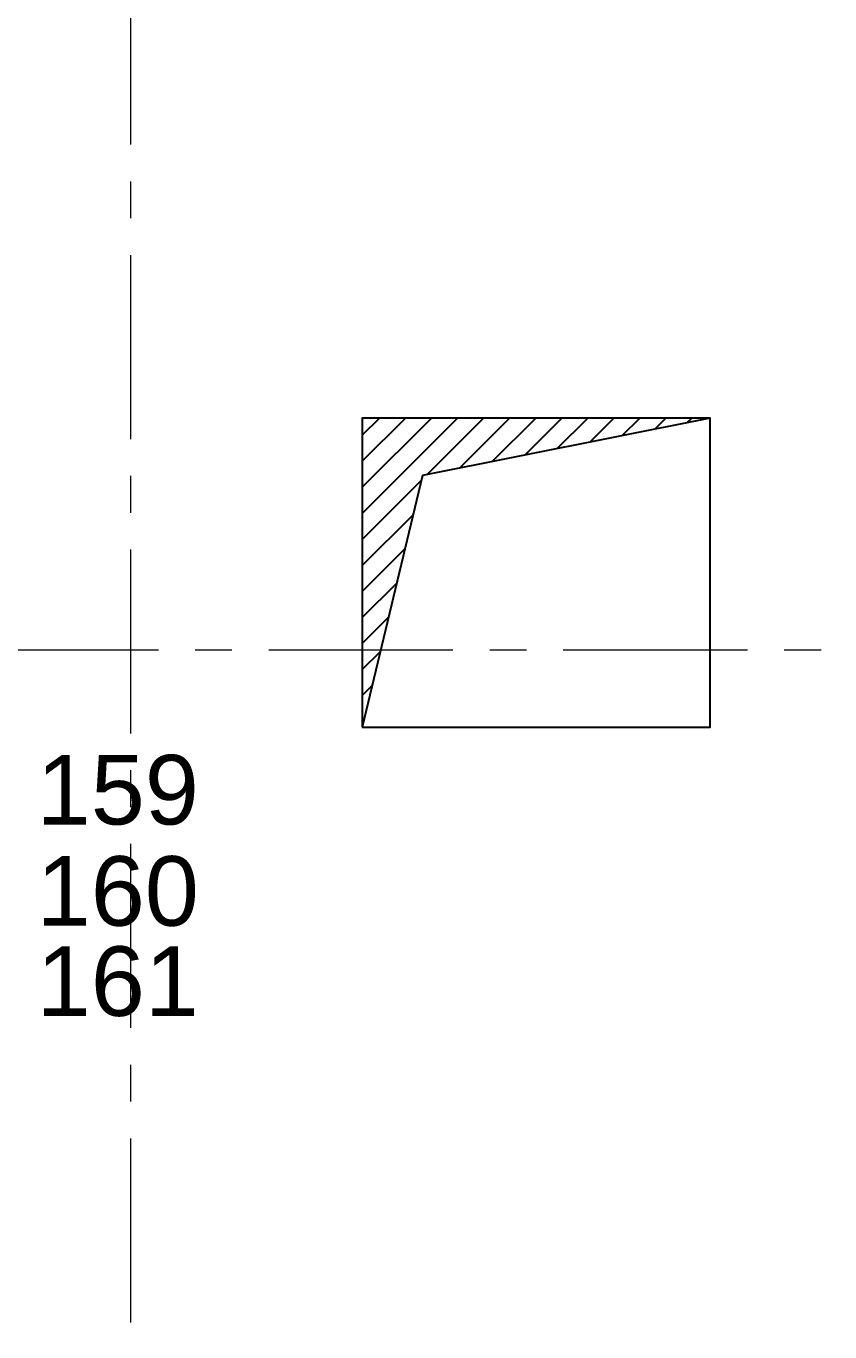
# Model space of a CAD drawing. Header units: millimetres. Extents: x 3220 to 226993, y 817 to 176024.
# Drawn here: x 12530 to 14610, y 114061 to 117440 of the extents above; entities that cross this region are included whole.
import ezdxf

# ---------------------------------------------------------------- set-up
doc = ezdxf.new("R2010")
doc.units = ezdxf.units.MM
doc.linetypes.add('AXES', pattern=[50.8, 31.75, -6.35, 6.35, -6.35])
doc.layers.add('Axe', color=1, linetype='AXES', lineweight=9)
doc.layers.add('Repère', color=76, linetype='Continuous')
doc.styles.get("Standard").update_dxf_attribs({"font": 'arial.ttf'})

# ---------------------------------------------------------------- blocks, each defined once
blk = doc.blocks.new("SYST7ME D'AXE")
at = {"layer": 'Axe', "ltscale": 15}
for p, q in [((6000, 18500), (6000, -6500)), ((-500, 3000), (15500, 3000))]:
    blk.add_line(p, q, dxfattribs=at)
blk = doc.blocks.new('Level +4.00 m')
h = blk.add_hatch()
h.set_pattern_fill('ANSI31', color=256, scale=15)
h.paths.add_polyline_path([(7500, -14400), (6600, -14400), (6600, -15000), (6647.7, -15000), (6755.4, -14548.6)])
h.paths.add_polyline_path([(6647.7, -15000), (6600, -15000), (6600, -15200)])
blk.add_lwpolyline([(6600, -15200), (7500, -15200), (7500, -14400), (6600, -14400)], close=True)
blk.add_lwpolyline([(7500, -14400), (6755.4, -14548.6), (6600, -15200)])
blk.add_blockref("SYST7ME D'AXE", (0, -18000))

msp = doc.modelspace()

# ---------------------------------------------------------------- block references
at = {"color": 2}
msp.add_blockref('Level +4.00 m', (6800, 130825.5), dxfattribs=at)

# ---------------------------------------------------------------- texts
at = {"layer": 'Repère', "char_height": 180, "attachment_point": 1}
for s, insert in [('159', (12557.7, 115553.8)), ('160', (12557.7, 115291.9)), ('161', (12557.7, 115058.5))]:
    msp.add_mtext_dynamic_manual_height_columns(s, width=631.382, gutter_width=12.5, heights=[0], dxfattribs=dict(at, insert=insert))

doc.saveas('drawing.dxf')
